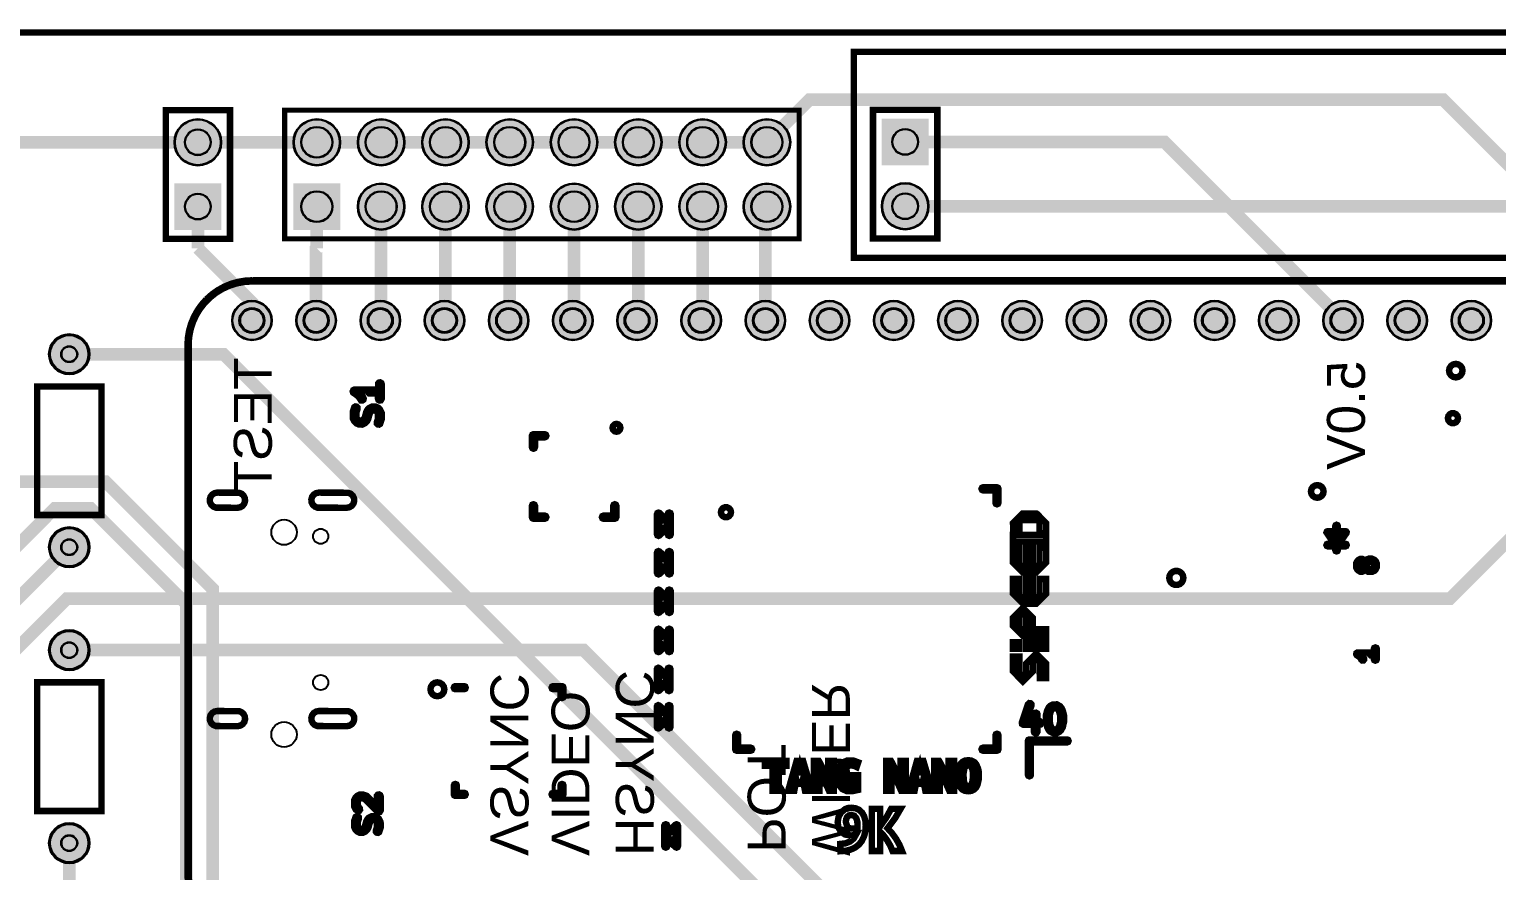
# Model space of a CAD drawing. Header units: millimetres. Extents: x -33 to 140, y -75 to 15.
# Drawn here: x 19.6 to 77.6, y -33.1 to 0.1 of the extents above; entities that cross this region are included whole.
import ezdxf

# ---------------------------------------------------------------- set-up
doc = ezdxf.new("R2010")
doc.units = ezdxf.units.MM
for name, color, linetype, true_color in [('BoardOutLine', 7, 'Continuous', 0xff00ff), ('BottomLayer', 7, 'Continuous', 0x0000ff), ('BottomSolderMaskLayer', 7, 'Continuous', 0xaa00ff), ('Multi-Layer', 7, 'Continuous', 0xc0c0c0), ('TopLayer', 7, 'Continuous', 0xff0000), ('TopSilkLayer', 7, 'Continuous', 0xffcc00), ('TopSolderMaskLayer', 7, 'Continuous', 0x800080)]:
    doc.layers.add(name, color=color, linetype=linetype, true_color=true_color)
doc.styles.get("Standard").update_dxf_attribs({"font": 'arial.ttf'})

msp = doc.modelspace()

# ---------------------------------------------------------------- hatches: boundary and pattern name
at = {"layer": 'BottomSolderMaskLayer'}
for points in [[(25.364, -4.333, 1), (27.214, -4.333, 1)], [(30.063, -4.333, 1), (31.913, -4.333, 1)], [(32.603, -4.333, 1), (34.453, -4.333, 1)], [(35.143, -4.333, 1), (36.993, -4.333, 1)], [(37.683, -4.333, 1), (39.533, -4.333, 1)], [(40.223, -4.333, 1), (42.073, -4.333, 1)], [(42.763, -4.333, 1), (44.613, -4.333, 1)], [(45.303, -4.333, 1), (47.153, -4.333, 1)], [(47.843, -4.333, 1), (49.693, -4.333, 1)], [(55.155, -3.393), (55.155, -5.243), (53.304, -5.243), (53.304, -3.393)], [(25.364, -7.799), (25.364, -5.948), (27.214, -5.948), (27.214, -7.799)], [(30.063, -5.948), (31.913, -5.948), (31.913, -7.799), (30.063, -7.799)], [(32.603, -6.873, 1), (34.453, -6.873, 1)], [(35.143, -6.873, 1), (36.993, -6.873, 1)], [(37.683, -6.873, 1), (39.533, -6.873, 1)], [(40.223, -6.873, 1), (42.073, -6.873, 1)], [(42.763, -6.873, 1), (44.613, -6.873, 1)], [(45.303, -6.873, 1), (47.153, -6.873, 1)], [(47.843, -6.873, 1), (49.693, -6.873, 1)], [(53.304, -6.858, 1), (55.155, -6.858, 1)], [(27.638, -11.367, 1), (29.212, -11.367, 1)], [(30.173, -11.367, 1), (31.748, -11.367, 1)], [(32.708, -11.367, 1), (34.283, -11.367, 1)], [(35.243, -11.367, 1), (36.818, -11.367, 1)], [(37.779, -11.367, 1), (39.353, -11.367, 1)], [(40.314, -11.367, 1), (41.888, -11.367, 1)], [(42.849, -11.367, 1), (44.424, -11.367, 1)], [(45.384, -11.367, 1), (46.959, -11.367, 1)], [(47.919, -11.367, 1), (49.494, -11.367, 1)], [(50.455, -11.367, 1), (52.029, -11.367, 1)], [(52.99, -11.367, 1), (54.565, -11.367, 1)], [(55.525, -11.367, 1), (57.1, -11.367, 1)], [(58.06, -11.367, 1), (59.635, -11.367, 1)], [(60.595, -11.367, 1), (62.17, -11.367, 1)], [(63.131, -11.367, 1), (64.705, -11.367, 1)], [(65.666, -11.367, 1), (67.241, -11.367, 1)], [(68.201, -11.367, 1), (69.776, -11.367, 1)], [(70.736, -11.367, 1), (72.311, -11.367, 1)], [(73.272, -11.367, 1), (74.846, -11.367, 1)], [(75.807, -11.367, 1), (77.382, -11.367, 1)], [(20.408, -12.7, 1), (22.01, -12.7, 1)], [(20.408, -20.32, 1), (22.01, -20.32, 1)], [(20.408, -24.384, 1), (22.01, -24.384, 1)], [(20.408, -32.004, 1), (22.01, -32.004, 1)]]:
    msp.add_hatch(color=256, dxfattribs=at).paths.add_polyline_path(points)
at = {"layer": 'Multi-Layer'}
for points in [[(25.389, -4.333, 1), (27.189, -4.333, 1)], [(30.088, -4.333, 1), (31.888, -4.333, 1)], [(32.628, -4.333, 1), (34.428, -4.333, 1)], [(35.168, -4.333, 1), (36.968, -4.333, 1)], [(37.708, -4.333, 1), (39.508, -4.333, 1)], [(40.248, -4.333, 1), (42.048, -4.333, 1)], [(42.788, -4.333, 1), (44.588, -4.333, 1)], [(45.328, -4.333, 1), (47.128, -4.333, 1)], [(47.868, -4.333, 1), (49.668, -4.333, 1)], [(55.129, -3.418), (55.129, -5.218), (53.329, -5.218), (53.329, -3.418)], [(25.389, -7.773), (25.389, -5.973), (27.189, -5.973), (27.189, -7.773)], [(30.088, -5.973), (31.888, -5.973), (31.888, -7.773), (30.088, -7.773)], [(32.628, -6.873, 1), (34.428, -6.873, 1)], [(35.168, -6.873, 1), (36.968, -6.873, 1)], [(37.708, -6.873, 1), (39.508, -6.873, 1)], [(40.248, -6.873, 1), (42.048, -6.873, 1)], [(42.788, -6.873, 1), (44.588, -6.873, 1)], [(45.328, -6.873, 1), (47.128, -6.873, 1)], [(47.868, -6.873, 1), (49.668, -6.873, 1)], [(53.329, -6.858, 1), (55.129, -6.858, 1)], [(27.663, -11.367, 1), (29.187, -11.367, 1)], [(30.198, -11.367, 1), (31.722, -11.367, 1)], [(32.734, -11.367, 1), (34.258, -11.367, 1)], [(35.269, -11.367, 1), (36.793, -11.367, 1)], [(37.804, -11.367, 1), (39.328, -11.367, 1)], [(40.339, -11.367, 1), (41.863, -11.367, 1)], [(42.874, -11.367, 1), (44.398, -11.367, 1)], [(45.409, -11.367, 1), (46.933, -11.367, 1)], [(47.945, -11.367, 1), (49.469, -11.367, 1)], [(50.48, -11.367, 1), (52.004, -11.367, 1)], [(53.015, -11.367, 1), (54.539, -11.367, 1)], [(55.55, -11.367, 1), (57.074, -11.367, 1)], [(58.086, -11.367, 1), (59.61, -11.367, 1)], [(60.621, -11.367, 1), (62.145, -11.367, 1)], [(63.156, -11.367, 1), (64.68, -11.367, 1)], [(65.691, -11.367, 1), (67.215, -11.367, 1)], [(68.227, -11.367, 1), (69.751, -11.367, 1)], [(70.762, -11.367, 1), (72.286, -11.367, 1)], [(73.297, -11.367, 1), (74.821, -11.367, 1)], [(75.832, -11.367, 1), (77.356, -11.367, 1)], [(20.459, -12.7, 1), (21.959, -12.7, 1)], [(20.459, -20.32, 1), (21.959, -20.32, 1)], [(20.459, -24.384, 1), (21.959, -24.384, 1)], [(20.459, -32.004, 1), (21.959, -32.004, 1)]]:
    msp.add_hatch(color=256, dxfattribs=at).paths.add_polyline_path(points)
at = {"layer": 'TopSolderMaskLayer'}
for points in [[(25.364, -4.333, 1), (27.214, -4.333, 1)], [(30.063, -4.333, 1), (31.913, -4.333, 1)], [(32.603, -4.333, 1), (34.453, -4.333, 1)], [(35.143, -4.333, 1), (36.993, -4.333, 1)], [(37.683, -4.333, 1), (39.533, -4.333, 1)], [(40.223, -4.333, 1), (42.073, -4.333, 1)], [(42.763, -4.333, 1), (44.613, -4.333, 1)], [(45.303, -4.333, 1), (47.153, -4.333, 1)], [(47.843, -4.333, 1), (49.693, -4.333, 1)], [(55.155, -3.393), (55.155, -5.243), (53.304, -5.243), (53.304, -3.393)], [(25.364, -7.799), (25.364, -5.948), (27.214, -5.948), (27.214, -7.799)], [(30.063, -5.948), (31.913, -5.948), (31.913, -7.799), (30.063, -7.799)], [(32.603, -6.873, 1), (34.453, -6.873, 1)], [(35.143, -6.873, 1), (36.993, -6.873, 1)], [(37.683, -6.873, 1), (39.533, -6.873, 1)], [(40.223, -6.873, 1), (42.073, -6.873, 1)], [(42.763, -6.873, 1), (44.613, -6.873, 1)], [(45.303, -6.873, 1), (47.153, -6.873, 1)], [(47.843, -6.873, 1), (49.693, -6.873, 1)], [(53.304, -6.858, 1), (55.155, -6.858, 1)], [(27.638, -11.367, 1), (29.212, -11.367, 1)], [(30.173, -11.367, 1), (31.748, -11.367, 1)], [(32.708, -11.367, 1), (34.283, -11.367, 1)], [(35.243, -11.367, 1), (36.818, -11.367, 1)], [(37.779, -11.367, 1), (39.353, -11.367, 1)], [(40.314, -11.367, 1), (41.888, -11.367, 1)], [(42.849, -11.367, 1), (44.424, -11.367, 1)], [(45.384, -11.367, 1), (46.959, -11.367, 1)], [(47.919, -11.367, 1), (49.494, -11.367, 1)], [(50.455, -11.367, 1), (52.029, -11.367, 1)], [(52.99, -11.367, 1), (54.565, -11.367, 1)], [(55.525, -11.367, 1), (57.1, -11.367, 1)], [(58.06, -11.367, 1), (59.635, -11.367, 1)], [(60.595, -11.367, 1), (62.17, -11.367, 1)], [(63.131, -11.367, 1), (64.705, -11.367, 1)], [(65.666, -11.367, 1), (67.241, -11.367, 1)], [(68.201, -11.367, 1), (69.776, -11.367, 1)], [(70.736, -11.367, 1), (72.311, -11.367, 1)], [(73.272, -11.367, 1), (74.846, -11.367, 1)], [(75.807, -11.367, 1), (77.382, -11.367, 1)], [(20.408, -12.7, 1), (22.01, -12.7, 1)], [(20.408, -20.32, 1), (22.01, -20.32, 1)], [(20.408, -24.384, 1), (22.01, -24.384, 1)], [(20.408, -32.004, 1), (22.01, -32.004, 1)]]:
    msp.add_hatch(color=256, dxfattribs=at).paths.add_polyline_path(points)

# ---------------------------------------------------------------- linework, layer by layer
at = {"layer": 'BoardOutLine', "const_width": 0.254}
msp.add_lwpolyline([(10.033, 0), (100, 0), (100, -75)], dxfattribs=at)
at = {"layer": 'BottomLayer', "const_width": 0.5}
for points in [[(26.289, -6.873), (26.289, -8.514)], [(30.988, -6.873), (30.988, -8.514)], [(33.496, -11.367), (33.528, -11.334), (33.528, -6.873)], [(36.031, -11.367), (36.068, -11.329), (36.068, -6.873)], [(38.566, -11.367), (38.608, -11.325), (38.608, -6.873)], [(41.101, -11.367), (41.148, -11.32), (41.148, -6.873)], [(43.636, -11.367), (43.688, -11.315), (43.688, -6.873)], [(46.171, -11.367), (46.228, -11.31), (46.228, -6.873)], [(48.707, -11.367), (48.707, -6.934), (48.768, -6.873)], [(54.229, -6.858), (88.9, -6.858), (94.234, -12.192), (94.234, -42.672), (93.218, -43.688), (91.821, -43.688)], [(28.425, -11.367), (28.425, -10.649), (26.289, -8.514)], [(30.96, -11.367), (30.96, -8.541), (30.988, -8.514)], [(48.768, -34.163), (27.305, -12.7), (21.209, -12.7)], [(5.461, -22.61), (13.349, -22.61), (18.23, -17.729), (22.639, -17.729), (26.874, -21.964), (26.874, -34.819), (31.561, -39.507), (37.094, -39.507), (39.116, -41.529)], [(5.461, -26.61), (12.809, -26.61), (20.633, -18.786), (22.057, -18.786), (25.835, -22.563), (25.835, -35.687), (29.105, -38.957), (29.105, -59.795), (24.257, -64.643)], [(11.201, -42.61), (18.637, -35.175), (18.637, -22.892), (21.209, -20.32)], [(21.209, -32.004), (21.209, -45.974)]]:
    msp.add_lwpolyline(points, dxfattribs=at)
at = {"layer": 'BottomSolderMaskLayer'}
for centre, radius in [((26.289, -4.333), 0.925), ((30.988, -4.333), 0.925), ((33.528, -4.333), 0.925), ((36.068, -4.333), 0.925), ((38.608, -4.333), 0.925), ((41.148, -4.333), 0.925), ((43.688, -4.333), 0.925), ((46.228, -4.333), 0.925), ((48.768, -4.333), 0.925), ((26.289, -4.333), 0.514), ((30.988, -4.333), 0.617), ((33.528, -4.333), 0.617), ((36.068, -4.333), 0.617), ((38.608, -4.333), 0.617), ((41.148, -4.333), 0.617), ((43.688, -4.333), 0.617), ((46.228, -4.333), 0.617), ((48.768, -4.333), 0.617), ((54.229, -4.318), 0.514), ((26.289, -6.873), 0.514), ((30.988, -6.873), 0.617), ((33.528, -6.873), 0.925), ((33.528, -6.873), 0.617), ((36.068, -6.873), 0.925), ((36.068, -6.873), 0.617), ((38.608, -6.873), 0.925), ((38.608, -6.873), 0.617), ((41.148, -6.873), 0.925), ((41.148, -6.873), 0.617), ((43.688, -6.873), 0.925), ((43.688, -6.873), 0.617), ((46.228, -6.873), 0.925), ((46.228, -6.873), 0.617), ((48.768, -6.873), 0.925), ((48.768, -6.873), 0.617), ((54.229, -6.858), 0.925), ((54.229, -6.858), 0.514), ((28.425, -11.367), 0.787), ((28.425, -11.367), 0.472), ((30.96, -11.367), 0.787), ((30.96, -11.367), 0.472), ((33.496, -11.367), 0.787), ((33.495, -11.367), 0.472), ((36.031, -11.367), 0.787), ((36.031, -11.367), 0.472), ((38.566, -11.367), 0.787), ((38.566, -11.367), 0.472), ((41.101, -11.367), 0.787), ((41.101, -11.367), 0.472), ((43.636, -11.367), 0.787), ((43.636, -11.367), 0.472), ((46.171, -11.367), 0.787), ((46.172, -11.367), 0.472), ((48.707, -11.367), 0.787), ((48.707, -11.367), 0.472), ((51.242, -11.367), 0.787), ((51.242, -11.367), 0.472), ((53.777, -11.367), 0.787), ((53.777, -11.367), 0.472), ((56.312, -11.367), 0.787), ((56.312, -11.367), 0.472), ((58.848, -11.367), 0.787), ((58.848, -11.367), 0.472), ((61.383, -11.367), 0.787), ((61.383, -11.367), 0.472), ((63.918, -11.367), 0.787), ((63.918, -11.367), 0.472), ((66.453, -11.367), 0.787), ((66.453, -11.367), 0.472), ((68.989, -11.367), 0.787), ((68.988, -11.367), 0.472), ((71.524, -11.367), 0.787), ((71.524, -11.367), 0.472), ((74.059, -11.367), 0.787), ((74.059, -11.367), 0.472), ((76.594, -11.367), 0.787), ((76.594, -11.367), 0.472), ((21.209, -12.7), 0.801), ((21.209, -12.7), 0.32), ((21.209, -20.32), 0.801), ((21.209, -20.32), 0.32), ((21.209, -24.384), 0.801), ((21.209, -24.384), 0.32), ((21.209, -32.004), 0.801), ((21.209, -32.004), 0.32)]:
    msp.add_circle(centre, radius, dxfattribs=at)
at = {"layer": 'Multi-Layer'}
for centre, radius in [((26.289, -4.333), 0.9), ((30.988, -4.333), 0.9), ((33.528, -4.333), 0.9), ((36.068, -4.333), 0.9), ((38.608, -4.333), 0.9), ((41.148, -4.333), 0.9), ((43.688, -4.333), 0.9), ((46.228, -4.333), 0.9), ((48.768, -4.333), 0.9), ((26.289, -4.333), 0.5), ((30.988, -4.333), 0.6), ((33.528, -4.333), 0.6), ((36.068, -4.333), 0.6), ((38.608, -4.333), 0.6), ((41.148, -4.333), 0.6), ((43.688, -4.333), 0.6), ((46.228, -4.333), 0.6), ((48.768, -4.333), 0.6), ((54.229, -4.318), 0.5), ((26.289, -6.873), 0.5), ((30.988, -6.873), 0.6), ((33.528, -6.873), 0.9), ((33.528, -6.873), 0.6), ((36.068, -6.873), 0.9), ((36.068, -6.873), 0.6), ((38.608, -6.873), 0.9), ((38.608, -6.873), 0.6), ((41.148, -6.873), 0.9), ((41.148, -6.873), 0.6), ((43.688, -6.873), 0.9), ((43.688, -6.873), 0.6), ((46.228, -6.873), 0.9), ((46.228, -6.873), 0.6), ((48.768, -6.873), 0.9), ((48.768, -6.873), 0.6), ((54.229, -6.858), 0.9), ((54.229, -6.858), 0.5), ((28.425, -11.367), 0.762), ((28.425, -11.367), 0.457), ((30.96, -11.367), 0.762), ((30.96, -11.367), 0.457), ((33.496, -11.367), 0.762), ((33.495, -11.367), 0.457), ((36.031, -11.367), 0.762), ((36.031, -11.367), 0.457), ((38.566, -11.367), 0.762), ((38.566, -11.367), 0.457), ((41.101, -11.367), 0.762), ((41.101, -11.367), 0.457), ((43.636, -11.367), 0.762), ((43.636, -11.367), 0.457), ((46.171, -11.367), 0.762), ((46.172, -11.367), 0.457), ((48.707, -11.367), 0.762), ((48.707, -11.367), 0.457), ((51.242, -11.367), 0.762), ((51.242, -11.367), 0.457), ((53.777, -11.367), 0.762), ((53.777, -11.367), 0.457), ((56.312, -11.367), 0.762), ((56.312, -11.367), 0.457), ((58.848, -11.367), 0.762), ((58.848, -11.367), 0.457), ((61.383, -11.367), 0.762), ((61.383, -11.367), 0.457), ((63.918, -11.367), 0.762), ((63.918, -11.367), 0.457), ((66.453, -11.367), 0.762), ((66.453, -11.367), 0.457), ((68.989, -11.367), 0.762), ((68.988, -11.367), 0.457), ((71.524, -11.367), 0.762), ((71.524, -11.367), 0.457), ((74.059, -11.367), 0.762), ((74.059, -11.367), 0.457), ((76.594, -11.367), 0.762), ((76.594, -11.367), 0.457), ((21.209, -12.7), 0.75), ((21.209, -12.7), 0.3), ((21.209, -20.32), 0.75), ((21.209, -20.32), 0.3), ((21.209, -24.384), 0.75), ((21.209, -24.384), 0.3), ((21.209, -32.004), 0.75), ((21.209, -32.004), 0.3)]:
    msp.add_circle(centre, radius, dxfattribs=at)
at = {"layer": 'TopLayer', "const_width": 0.5}
for points in [[(48.768, -4.333), (50.454, -2.647), (75.481, -2.647), (84.2, -11.367)], [(26.289, -4.333), (15.333, -4.333), (15, -4)], [(30.988, -4.333), (26.289, -4.333)], [(33.528, -4.333), (30.988, -4.333)], [(33.528, -4.333), (36.068, -4.333)], [(36.068, -4.333), (38.608, -4.333)], [(38.608, -4.333), (41.148, -4.333)], [(41.148, -4.333), (43.688, -4.333)], [(43.688, -4.333), (46.228, -4.333)], [(46.228, -4.333), (48.768, -4.333)], [(71.524, -11.367), (64.475, -4.318), (54.229, -4.318)], [(27.559, -42.656), (21.819, -42.656), (15.225, -36.062), (15.225, -28.235), (21.108, -22.352), (75.75, -22.352), (86.735, -11.367)], [(51.308, -34.163), (41.529, -24.384), (21.209, -24.384)]]:
    msp.add_lwpolyline(points, dxfattribs=at)
at = {"layer": 'TopSilkLayer'}
for points, const_width in [([(52.197, -0.762), (91.44, -0.762), (91.44, -8.89), (52.197, -8.89), (52.197, -0.762)], 0.254), ([(25.019, -8.143), (25.019, -3.063), (27.559, -3.063), (27.559, -8.143), (25.019, -8.143)], 0.254), ([(29.718, -8.143), (50.038, -8.143), (50.038, -3.063), (29.718, -3.063), (29.718, -8.143)], 0.203), ([(55.499, -3.048), (55.499, -8.128), (52.959, -8.128), (52.959, -3.048), (55.499, -3.048)], 0.254), ([(76.081, -13.102), (76.168, -13.16), (76.225, -13.246), (76.245, -13.348), (76.225, -13.45), (76.168, -13.537), (76.081, -13.594), (75.979, -13.614), (75.877, -13.594), (75.791, -13.537), (75.733, -13.45), (75.713, -13.348), (75.733, -13.246), (75.791, -13.16), (75.877, -13.102), (75.979, -13.082), (76.081, -13.102)], 0.254), ([(19.939, -19.05), (19.939, -13.97), (22.479, -13.97), (22.479, -19.05), (19.939, -19.05)], 0.254), ([(33.536, -13.837), (33.554, -13.885), (33.554, -14.455), (33.516, -14.52), (33.466, -14.529), (33.422, -14.504), (33.404, -14.455), (33.404, -14.245), (32.709, -14.245), (32.784, -14.326), (32.84, -14.447), (32.828, -14.497), (32.787, -14.527), (32.736, -14.524), (32.657, -14.405), (32.576, -14.324), (32.42, -14.215), (32.406, -14.165), (32.427, -14.119), (32.473, -14.096), (33.404, -14.095), (33.409, -13.86), (33.441, -13.82), (33.492, -13.811), (33.536, -13.837)], 0.254), ([(33.314, -14.766), (33.417, -14.816), (33.484, -14.878), (33.553, -15.017), (33.554, -15.263), (33.49, -15.452), (33.446, -15.479), (33.396, -15.472), (33.362, -15.434), (33.36, -15.382), (33.404, -15.251), (33.404, -15.044), (33.37, -14.975), (33.271, -14.91), (33.211, -14.91), (33.113, -14.975), (33.074, -15.052), (33.024, -15.246), (32.975, -15.344), (32.895, -15.424), (32.775, -15.48), (32.645, -15.476), (32.542, -15.425), (32.462, -15.346), (32.406, -15.225), (32.406, -14.978), (32.47, -14.789), (32.513, -14.762), (32.564, -14.77), (32.598, -14.808), (32.599, -14.86), (32.556, -14.99), (32.556, -15.198), (32.59, -15.267), (32.689, -15.331), (32.748, -15.331), (32.847, -15.267), (32.885, -15.19), (32.936, -14.996), (32.984, -14.897), (33.046, -14.83), (33.185, -14.761), (33.314, -14.766)], 0.254), ([(75.911, -15.03), (75.991, -15.069), (76.047, -15.138), (76.066, -15.225), (76.046, -15.312), (75.991, -15.381), (75.911, -15.42), (75.822, -15.419), (75.742, -15.381), (75.687, -15.311), (75.667, -15.224), (75.687, -15.138), (75.743, -15.068), (75.823, -15.03), (75.911, -15.03)], 0.254), ([(42.902, -15.471), (42.959, -15.528), (42.98, -15.606), (42.959, -15.683), (42.902, -15.74), (42.824, -15.761), (42.746, -15.74), (42.689, -15.683), (42.668, -15.606), (42.689, -15.528), (42.746, -15.471), (42.824, -15.45), (42.902, -15.471)], 0.254), ([(40.036, -15.878), (40.054, -15.92), (40.036, -15.962), (39.994, -15.98), (39.605, -15.98), (39.605, -16.369), (39.587, -16.412), (39.545, -16.429), (39.503, -16.412), (39.485, -16.369), (39.485, -15.92), (39.503, -15.878), (39.545, -15.86), (39.994, -15.86), (40.036, -15.878)], 0.254), ([(57.897, -17.973), (57.914, -18.015), (57.914, -18.564), (57.897, -18.606), (57.854, -18.624), (57.812, -18.606), (57.795, -18.564), (57.795, -18.075), (57.305, -18.075), (57.263, -18.057), (57.245, -18.015), (57.263, -17.973), (57.305, -17.955), (57.854, -17.955), (57.897, -17.973)], 0.254), ([(70.603, -17.887), (70.684, -17.941), (70.738, -18.022), (70.757, -18.117), (70.738, -18.213), (70.684, -18.294), (70.603, -18.348), (70.507, -18.367), (70.412, -18.348), (70.331, -18.294), (70.277, -18.213), (70.258, -18.117), (70.277, -18.022), (70.331, -17.941), (70.412, -17.887), (70.507, -17.868), (70.603, -17.887)], 0.254), ([(27.915, -18.169), (28.016, -18.21), (28.097, -18.285), (28.145, -18.383), (28.154, -18.492), (28.124, -18.597), (28.058, -18.685), (27.964, -18.742), (27.856, -18.762), (27, -18.757), (26.898, -18.716), (26.817, -18.642), (26.769, -18.543), (26.76, -18.434), (26.79, -18.328), (26.857, -18.241), (26.95, -18.184), (27.058, -18.164), (27.915, -18.169)], 0.254), ([(32.226, -18.169), (32.328, -18.21), (32.409, -18.285), (32.457, -18.383), (32.466, -18.492), (32.436, -18.597), (32.369, -18.685), (32.276, -18.742), (32.168, -18.762), (31.012, -18.757), (30.91, -18.716), (30.83, -18.642), (30.782, -18.543), (30.772, -18.434), (30.803, -18.328), (30.869, -18.241), (30.962, -18.184), (31.07, -18.164), (32.226, -18.169)], 0.254), ([(39.587, -18.642), (39.605, -18.685), (39.605, -19.074), (39.994, -19.074), (40.036, -19.092), (40.054, -19.134), (40.036, -19.176), (39.994, -19.194), (39.545, -19.194), (39.503, -19.176), (39.485, -19.134), (39.485, -18.685), (39.503, -18.642), (39.545, -18.625), (39.587, -18.642)], 0.254), ([(42.267, -19.176), (42.25, -19.134), (42.267, -19.092), (42.31, -19.074), (42.699, -19.074), (42.699, -18.685), (42.717, -18.642), (42.759, -18.625), (42.801, -18.642), (42.819, -18.685), (42.819, -19.134), (42.801, -19.176), (42.759, -19.194), (42.31, -19.194), (42.267, -19.176)], 0.254), ([(44.952, -18.97), (44.97, -19.012), (44.97, -19.811), (44.952, -19.853), (44.91, -19.871), (44.868, -19.853), (44.85, -19.811), (44.85, -19.55), (44.527, -19.854), (44.486, -19.871), (44.443, -19.853), (44.426, -19.811), (44.426, -19.012), (44.442, -18.971), (44.484, -18.953), (44.527, -18.969), (44.85, -19.273), (44.85, -19.012), (44.868, -18.97), (44.91, -18.952), (44.952, -18.97)], 0.254), ([(44.546, -19.672), (44.822, -19.412), (44.546, -19.151), (44.546, -19.672)], 0.254), ([(47.194, -18.743), (47.274, -18.782), (47.329, -18.851), (47.349, -18.938), (47.329, -19.025), (47.273, -19.095), (47.193, -19.133), (47.105, -19.133), (47.025, -19.094), (46.969, -19.024), (46.95, -18.938), (46.97, -18.851), (47.025, -18.782), (47.105, -18.743), (47.194, -18.743)], 0.254), ([(59.442, -19.009), (59.798, -19.367), (59.798, -19.763), (59.538, -19.769), (59.538, -19.246), (58.749, -19.246), (58.749, -19.763), (58.496, -19.769), (58.489, -19.367), (58.87, -18.986), (59.409, -18.986), (59.442, -19.009)], 0.254), ([(59.798, -20.091), (58.489, -20.091), (58.489, -19.831), (59.798, -19.831), (59.798, -20.091)], 0.254), ([(71.306, -19.451), (71.32, -19.486), (71.32, -19.686), (71.62, -19.686), (71.648, -19.695), (71.669, -19.727), (71.661, -19.764), (71.366, -20.185), (71.62, -20.185), (71.655, -20.199), (71.67, -20.235), (71.655, -20.27), (71.62, -20.285), (71.32, -20.285), (71.32, -20.435), (71.306, -20.47), (71.27, -20.484), (71.235, -20.47), (71.22, -20.435), (71.22, -20.285), (70.921, -20.285), (70.886, -20.27), (70.871, -20.235), (70.886, -20.199), (70.921, -20.185), (71.174, -20.185), (70.871, -19.736), (70.886, -19.701), (70.921, -19.686), (71.22, -19.686), (71.22, -19.486), (71.235, -19.451), (71.27, -19.436), (71.306, -19.451)], 0.254), ([(71.27, -20.148), (71.524, -19.786), (71.017, -19.786), (71.27, -20.148)], 0.254), ([(58.749, -21.06), (59.538, -21.06), (59.538, -20.345), (59.798, -20.345), (59.798, -20.927), (59.405, -21.32), (58.879, -21.32), (58.489, -20.93), (58.489, -20.345), (58.749, -20.345), (58.749, -21.06)], 0.254), ([(59.272, -20.998), (59.015, -20.998), (59.015, -20.345), (59.272, -20.345), (59.272, -20.998)], 0.254), ([(44.952, -20.491), (44.97, -20.534), (44.97, -21.332), (44.952, -21.374), (44.91, -21.392), (44.868, -21.374), (44.85, -21.332), (44.85, -21.071), (44.527, -21.375), (44.486, -21.392), (44.443, -21.374), (44.426, -21.332), (44.426, -20.534), (44.442, -20.493), (44.484, -20.474), (44.527, -20.49), (44.85, -20.794), (44.85, -20.534), (44.868, -20.491), (44.91, -20.473), (44.952, -20.491)], 0.254), ([(44.546, -21.193), (44.822, -20.933), (44.546, -20.672), (44.546, -21.193)], 0.254), ([(72.283, -20.78), (72.363, -20.814), (72.403, -20.849), (72.443, -20.814), (72.536, -20.774), (72.669, -20.774), (72.778, -20.825), (72.822, -20.874), (72.862, -20.967), (72.862, -21.1), (72.811, -21.209), (72.762, -21.254), (72.669, -21.293), (72.509, -21.287), (72.403, -21.218), (72.363, -21.254), (72.27, -21.293), (72.21, -21.287), (72.127, -21.242), (72.083, -21.194), (72.05, -21.127), (72.05, -20.941), (72.094, -20.858), (72.143, -20.814), (72.21, -20.781), (72.283, -20.78)], 0.254), ([(72.25, -20.894), (72.205, -20.917), (72.186, -20.936), (72.163, -20.981), (72.163, -21.086), (72.186, -21.131), (72.205, -21.151), (72.255, -21.173), (72.301, -21.151), (72.32, -21.131), (72.343, -21.086), (72.343, -20.981), (72.32, -20.936), (72.301, -20.917), (72.25, -20.894)], 0.254), ([(72.55, -20.894), (72.505, -20.917), (72.485, -20.936), (72.463, -20.981), (72.463, -21.086), (72.485, -21.131), (72.505, -21.151), (72.55, -21.173), (72.655, -21.173), (72.7, -21.151), (72.719, -21.131), (72.742, -21.086), (72.742, -20.981), (72.719, -20.936), (72.7, -20.917), (72.655, -20.894), (72.55, -20.894)], 0.254), ([(65.08, -21.291), (65.154, -21.353), (65.202, -21.437), (65.219, -21.533), (65.202, -21.628), (65.154, -21.712), (65.08, -21.774), (64.989, -21.808), (64.892, -21.808), (64.801, -21.774), (64.726, -21.712), (64.678, -21.628), (64.661, -21.533), (64.678, -21.437), (64.726, -21.353), (64.801, -21.291), (64.892, -21.258), (64.989, -21.258), (65.08, -21.291)], 0.254), ([(44.952, -22.012), (44.97, -22.055), (44.97, -22.853), (44.952, -22.895), (44.91, -22.913), (44.868, -22.895), (44.85, -22.853), (44.85, -22.592), (44.527, -22.897), (44.486, -22.913), (44.443, -22.895), (44.426, -22.853), (44.426, -22.055), (44.442, -22.014), (44.484, -21.995), (44.527, -22.011), (44.85, -22.315), (44.85, -22.055), (44.868, -22.012), (44.91, -21.995), (44.952, -22.012)], 0.254), ([(44.546, -22.714), (44.822, -22.454), (44.546, -22.193), (44.546, -22.714)], 0.254), ([(58.749, -22.288), (59.538, -22.288), (59.538, -21.576), (59.798, -21.576), (59.798, -22.158), (59.409, -22.548), (58.879, -22.548), (58.489, -22.158), (58.489, -21.576), (58.749, -21.576), (58.749, -22.288)], 0.254), ([(59.272, -22.226), (59.015, -22.226), (59.015, -21.576), (59.272, -21.576), (59.272, -22.226)], 0.254), ([(58.899, -22.734), (59.272, -23.108), (59.272, -23.501), (59.015, -23.501), (59.015, -22.978), (58.749, -22.978), (58.749, -23.563), (59.798, -23.563), (59.798, -23.823), (58.879, -23.823), (58.489, -23.433), (58.489, -23.108), (58.879, -22.718), (58.899, -22.734)], 0.254), ([(44.952, -23.559), (44.97, -23.601), (44.97, -24.4), (44.952, -24.442), (44.91, -24.459), (44.868, -24.442), (44.85, -24.4), (44.85, -24.139), (44.527, -24.443), (44.486, -24.459), (44.443, -24.442), (44.426, -24.4), (44.426, -23.601), (44.442, -23.56), (44.484, -23.541), (44.527, -23.558), (44.85, -23.862), (44.85, -23.601), (44.868, -23.559), (44.91, -23.541), (44.952, -23.559)], 0.254), ([(44.546, -24.261), (44.822, -24), (44.546, -23.74), (44.546, -24.261)], 0.254), ([(58.749, -24.337), (58.489, -24.337), (58.489, -24.077), (58.749, -24.077), (58.749, -24.337)], 0.254), ([(59.798, -24.337), (59.015, -24.337), (59.015, -24.077), (59.798, -24.077), (59.798, -24.337)], 0.254), ([(72.844, -24.295), (72.862, -24.337), (72.862, -24.737), (72.844, -24.779), (72.802, -24.797), (72.759, -24.779), (72.742, -24.737), (72.742, -24.597), (72.281, -24.597), (72.323, -24.643), (72.356, -24.71), (72.36, -24.756), (72.33, -24.79), (72.284, -24.794), (72.249, -24.764), (72.22, -24.706), (72.165, -24.65), (72.061, -24.58), (72.045, -24.549), (72.053, -24.504), (72.091, -24.478), (72.742, -24.477), (72.742, -24.337), (72.759, -24.295), (72.802, -24.278), (72.844, -24.295)], 0.254), ([(59.484, -24.593), (59.798, -24.909), (59.798, -25.488), (59.545, -25.488), (59.538, -24.777), (59.272, -24.777), (59.272, -25.225), (58.879, -25.618), (58.489, -25.225), (58.489, -24.643), (58.749, -24.643), (58.749, -25.358), (59.012, -25.358), (59.012, -24.913), (59.402, -24.519), (59.484, -24.593)], 0.254), ([(44.943, -25.098), (44.961, -25.141), (44.961, -25.939), (44.943, -25.981), (44.901, -25.999), (44.859, -25.981), (44.841, -25.939), (44.841, -25.679), (44.518, -25.983), (44.477, -25.999), (44.434, -25.981), (44.417, -25.939), (44.417, -25.141), (44.433, -25.1), (44.475, -25.081), (44.518, -25.097), (44.841, -25.401), (44.841, -25.141), (44.859, -25.098), (44.901, -25.081), (44.943, -25.098)], 0.254), ([(44.537, -25.801), (44.814, -25.54), (44.537, -25.279), (44.537, -25.801)], 0.254), ([(19.939, -30.734), (19.939, -25.654), (22.479, -25.654), (22.479, -30.734), (19.939, -30.734)], 0.254), ([(35.855, -25.676), (35.944, -25.736), (36.004, -25.825), (36.025, -25.93), (36.004, -26.034), (35.944, -26.124), (35.855, -26.183), (35.75, -26.204), (35.645, -26.183), (35.556, -26.124), (35.497, -26.034), (35.476, -25.93), (35.497, -25.825), (35.556, -25.736), (35.645, -25.676), (35.75, -25.655), (35.855, -25.676)], 0.254), ([(36.852, -25.824), (36.869, -25.866), (36.852, -25.909), (36.809, -25.926), (36.46, -25.926), (36.418, -25.909), (36.4, -25.866), (36.418, -25.824), (36.46, -25.806), (36.809, -25.806), (36.852, -25.824)], 0.254), ([(40.714, -25.824), (40.732, -25.866), (40.732, -26.215), (40.714, -26.258), (40.672, -26.275), (40.63, -26.258), (40.612, -26.215), (40.612, -25.926), (40.323, -25.926), (40.28, -25.909), (40.263, -25.866), (40.28, -25.824), (40.323, -25.806), (40.672, -25.806), (40.714, -25.824)], 0.254), ([(27.915, -26.793), (28.016, -26.834), (28.097, -26.908), (28.145, -27.007), (28.154, -27.116), (28.124, -27.221), (28.058, -27.308), (27.964, -27.366), (27.856, -27.386), (27, -27.38), (26.898, -27.34), (26.817, -27.265), (26.769, -27.167), (26.76, -27.058), (26.79, -26.952), (26.857, -26.865), (26.95, -26.807), (27.058, -26.787), (27.915, -26.793)], 0.254), ([(32.226, -26.793), (32.328, -26.834), (32.409, -26.908), (32.457, -27.007), (32.466, -27.116), (32.436, -27.221), (32.369, -27.308), (32.276, -27.366), (32.168, -27.386), (31.012, -27.38), (30.91, -27.34), (30.83, -27.265), (30.782, -27.167), (30.772, -27.058), (30.803, -26.952), (30.869, -26.865), (30.962, -26.807), (31.07, -26.787), (32.226, -26.793)], 0.254), ([(44.943, -26.573), (44.961, -26.616), (44.961, -27.414), (44.943, -27.456), (44.901, -27.474), (44.859, -27.456), (44.841, -27.414), (44.841, -27.153), (44.518, -27.458), (44.477, -27.474), (44.434, -27.456), (44.417, -27.414), (44.417, -26.616), (44.433, -26.575), (44.475, -26.556), (44.518, -26.572), (44.841, -26.876), (44.841, -26.616), (44.859, -26.573), (44.901, -26.556), (44.943, -26.573)], 0.254), ([(44.537, -27.275), (44.814, -27.015), (44.537, -26.754), (44.537, -27.275)], 0.254), ([(59.183, -26.482), (59.217, -26.521), (59.218, -26.572), (59.014, -27.186), (59.31, -27.186), (59.314, -26.903), (59.347, -26.864), (59.398, -26.855), (59.442, -26.88), (59.46, -26.928), (59.46, -27.186), (59.553, -27.191), (59.592, -27.224), (59.601, -27.274), (59.576, -27.318), (59.46, -27.336), (59.46, -27.594), (59.422, -27.659), (59.372, -27.667), (59.328, -27.642), (59.31, -27.594), (59.31, -27.336), (58.91, -27.336), (58.845, -27.299), (58.836, -27.248), (59.076, -26.525), (59.132, -26.475), (59.183, -26.482)], 0.254), ([(60.219, -26.525), (60.339, -26.59), (60.401, -26.656), (60.45, -26.752), (60.503, -26.958), (60.505, -27.214), (60.456, -27.422), (60.389, -27.55), (60.322, -27.612), (60.226, -27.661), (60.098, -27.669), (59.951, -27.6), (59.889, -27.533), (59.841, -27.437), (59.788, -27.232), (59.785, -26.976), (59.835, -26.768), (59.902, -26.639), (59.968, -26.578), (60.064, -26.529), (60.219, -26.525)], 0.254), ([(60.116, -26.671), (60.047, -26.705), (60.017, -26.735), (59.978, -26.812), (59.935, -26.985), (59.935, -27.204), (59.978, -27.378), (60.017, -27.454), (60.047, -27.485), (60.116, -27.519), (60.175, -27.519), (60.244, -27.485), (60.274, -27.454), (60.312, -27.378), (60.356, -27.204), (60.356, -26.985), (60.312, -26.812), (60.274, -26.735), (60.244, -26.705), (60.175, -26.671), (60.116, -26.671)], 0.254), ([(47.616, -27.704), (47.634, -27.747), (47.634, -28.236), (48.123, -28.236), (48.165, -28.253), (48.183, -28.295), (48.165, -28.338), (48.123, -28.355), (47.574, -28.355), (47.532, -28.338), (47.514, -28.295), (47.514, -27.747), (47.532, -27.704), (47.574, -27.687), (47.616, -27.704)], 0.254), ([(57.263, -28.338), (57.245, -28.295), (57.263, -28.253), (57.305, -28.236), (57.795, -28.236), (57.795, -27.747), (57.812, -27.704), (57.854, -27.687), (57.897, -27.704), (57.914, -27.747), (57.914, -28.295), (57.897, -28.338), (57.854, -28.355), (57.305, -28.355), (57.263, -28.338)], 0.254), ([(60.666, -27.925), (60.684, -27.967), (60.666, -28.01), (60.624, -28.027), (59.197, -28.027), (59.197, -29.305), (59.179, -29.347), (59.137, -29.365), (59.095, -29.347), (59.077, -29.305), (59.077, -27.967), (59.095, -27.925), (59.137, -27.908), (60.624, -27.908), (60.666, -27.925)], 0.254), ([(49.542, -28.949), (49.232, -28.949), (49.232, -29.932), (48.996, -29.932), (48.996, -28.949), (48.686, -28.949), (48.686, -28.755), (49.542, -28.755), (49.542, -28.949)], 0.254), ([(49.903, -29.66), (49.85, -29.932), (49.606, -29.932), (49.941, -28.755), (50.196, -28.755), (50.395, -29.422), (50.523, -29.932), (50.272, -29.932), (50.217, -29.66), (49.903, -29.66)], 0.254), ([(50.154, -29.345), (50.063, -28.983), (49.997, -29.228), (49.947, -29.466), (50.177, -29.466), (50.154, -29.345)], 0.254), ([(50.869, -28.842), (51.192, -29.48), (51.192, -28.755), (51.403, -28.755), (51.403, -29.932), (51.215, -29.932), (51.041, -29.541), (50.838, -29.151), (50.838, -29.932), (50.627, -29.932), (50.627, -28.755), (50.816, -28.755), (50.869, -28.842)], 0.254), ([(52.174, -28.739), (52.373, -28.814), (52.312, -29.001), (52.209, -28.953), (52.084, -28.932), (51.943, -28.963), (51.849, -29.047), (51.796, -29.176), (51.787, -29.471), (51.846, -29.654), (51.928, -29.729), (52.042, -29.754), (52.133, -29.746), (52.133, -29.316), (52.367, -29.316), (52.367, -29.904), (52.139, -29.952), (51.918, -29.947), (51.742, -29.869), (51.618, -29.716), (51.551, -29.486), (51.552, -29.201), (51.629, -28.972), (51.765, -28.816), (51.948, -28.739), (52.174, -28.739)], 0.254), ([(53.721, -28.842), (54.044, -29.48), (54.044, -28.755), (54.255, -28.755), (54.255, -29.932), (54.067, -29.932), (53.893, -29.541), (53.691, -29.151), (53.691, -29.932), (53.479, -29.932), (53.479, -28.755), (53.668, -28.755), (53.721, -28.842)], 0.254), ([(54.656, -29.66), (54.603, -29.932), (54.36, -29.932), (54.695, -28.755), (54.949, -28.755), (55.149, -29.422), (55.276, -29.932), (55.025, -29.932), (54.97, -29.66), (54.656, -29.66)], 0.254), ([(54.908, -29.345), (54.816, -28.983), (54.751, -29.228), (54.7, -29.466), (54.93, -29.466), (54.908, -29.345)], 0.254), ([(55.622, -28.842), (55.946, -29.48), (55.946, -28.755), (56.157, -28.755), (56.157, -29.932), (55.968, -29.932), (55.795, -29.541), (55.592, -29.151), (55.592, -29.932), (55.381, -29.932), (55.381, -28.755), (55.569, -28.755), (55.622, -28.842)], 0.254), ([(56.324, -29.076), (56.408, -28.884), (56.492, -28.798), (56.596, -28.746), (56.719, -28.729), (56.847, -28.746), (56.952, -28.798), (57.035, -28.884), (57.116, -29.076), (57.137, -29.2), (57.137, -29.486), (57.081, -29.715), (57.033, -29.802), (56.95, -29.888), (56.846, -29.94), (56.721, -29.957), (56.594, -29.94), (56.489, -29.888), (56.405, -29.802), (56.357, -29.715), (56.302, -29.486), (56.303, -29.2), (56.324, -29.076)], 0.254), ([(56.54, -29.503), (56.567, -29.634), (56.623, -29.721), (56.719, -29.754), (56.815, -29.721), (56.873, -29.633), (56.904, -29.426), (56.899, -29.182), (56.873, -29.052), (56.816, -28.964), (56.719, -28.932), (56.623, -28.964), (56.567, -29.053), (56.535, -29.26), (56.54, -29.503)], 0.254), ([(36.502, -29.686), (36.52, -29.729), (36.52, -30.018), (36.809, -30.018), (36.852, -30.036), (36.869, -30.078), (36.852, -30.12), (36.809, -30.138), (36.46, -30.138), (36.418, -30.12), (36.4, -30.078), (36.4, -29.729), (36.418, -29.686), (36.46, -29.669), (36.502, -29.686)], 0.254), ([(40.28, -30.12), (40.263, -30.078), (40.28, -30.036), (40.323, -30.018), (40.612, -30.018), (40.612, -29.729), (40.63, -29.686), (40.672, -29.669), (40.714, -29.686), (40.732, -29.729), (40.732, -30.078), (40.714, -30.12), (40.672, -30.138), (40.323, -30.138), (40.28, -30.12)], 0.254), ([(32.814, -30.085), (32.967, -30.14), (33.359, -30.531), (33.363, -30.13), (33.396, -30.091), (33.447, -30.082), (33.491, -30.108), (33.509, -30.156), (33.509, -30.712), (33.477, -30.773), (33.427, -30.786), (33.381, -30.765), (32.88, -30.264), (32.78, -30.231), (32.724, -30.231), (32.665, -30.26), (32.61, -30.344), (32.61, -30.523), (32.689, -30.637), (32.693, -30.688), (32.664, -30.73), (32.614, -30.743), (32.525, -30.679), (32.461, -30.549), (32.465, -30.301), (32.511, -30.208), (32.586, -30.133), (32.698, -30.081), (32.814, -30.085)], 0.254), ([(51.853, -31.663), (51.685, -31.549), (51.591, -31.38), (51.562, -31.174), (51.595, -30.976), (51.695, -30.793), (51.86, -30.659), (51.969, -30.619), (52.095, -30.606), (52.267, -30.627), (52.41, -30.69), (52.523, -30.795), (52.606, -30.937), (52.655, -31.112), (52.671, -31.32), (52.654, -31.548), (52.601, -31.749), (52.516, -31.921), (52.401, -32.063), (52.256, -32.175), (52.086, -32.256), (51.891, -32.305), (51.675, -32.322), (51.664, -32.036), (51.868, -32.012), (52.049, -31.943), (52.194, -31.827), (52.289, -31.659), (52.1, -31.705), (51.853, -31.663)], 0.254), ([(53.24, -31.341), (53.486, -30.991), (53.673, -30.649), (54.048, -30.649), (53.838, -31.009), (53.533, -31.417), (53.703, -31.603), (53.866, -31.827), (54.005, -32.073), (54.104, -32.316), (53.73, -32.316), (53.645, -32.113), (53.522, -31.9), (53.381, -31.706), (53.24, -31.554), (53.24, -32.316), (52.909, -32.316), (52.909, -30.649), (53.24, -30.649), (53.24, -31.341)], 0.254), ([(33.288, -30.941), (33.382, -30.987), (33.444, -31.044), (33.508, -31.174), (33.509, -31.396), (33.45, -31.571), (33.406, -31.598), (33.355, -31.59), (33.321, -31.552), (33.32, -31.501), (33.359, -31.384), (33.359, -31.2), (33.33, -31.141), (33.245, -31.086), (33.195, -31.086), (33.11, -31.141), (33.077, -31.208), (33.031, -31.383), (32.987, -31.472), (32.912, -31.548), (32.801, -31.599), (32.681, -31.595), (32.587, -31.549), (32.512, -31.474), (32.461, -31.362), (32.46, -31.139), (32.52, -30.965), (32.563, -30.938), (32.614, -30.945), (32.648, -30.984), (32.649, -31.035), (32.61, -31.152), (32.61, -31.336), (32.665, -31.42), (32.724, -31.45), (32.774, -31.45), (32.859, -31.394), (32.892, -31.327), (32.933, -31.164), (32.982, -31.063), (33.038, -31.001), (33.169, -30.937), (33.288, -30.941)], 0.254), ([(45.196, -31.261), (45.238, -31.278), (45.255, -31.32), (45.255, -32.119), (45.239, -32.16), (45.197, -32.179), (45.154, -32.162), (44.831, -31.858), (44.831, -32.119), (44.814, -32.161), (44.771, -32.179), (44.729, -32.161), (44.711, -32.119), (44.711, -31.32), (44.729, -31.278), (44.771, -31.26), (44.814, -31.278), (44.831, -31.32), (44.831, -31.581), (45.154, -31.277), (45.196, -31.261)], 0.254), ([(44.859, -31.719), (45.136, -31.98), (45.136, -31.459), (44.859, -31.719)], 0.254), ([(52.002, -30.912), (51.935, -30.972), (51.897, -31.061), (51.885, -31.169), (51.944, -31.363), (52.023, -31.413), (52.143, -31.43), (52.251, -31.42), (52.343, -31.39), (52.348, -31.277), (52.336, -31.141), (52.295, -31.015), (52.22, -30.924), (52.103, -30.889), (52.002, -30.912)], 0.254)]:
    msp.add_lwpolyline(points, close=True, dxfattribs=dict(at, const_width=const_width))
at = {"layer": 'TopSilkLayer', "const_width": 0.254}
for points in [[(28.429, -9.826), (28.136, -9.844), (27.837, -9.899), (27.547, -9.989), (27.27, -10.114), (27.01, -10.271), (26.771, -10.458), (26.556, -10.673)], [(26.628, -10.53), (26.843, -10.339), (27.077, -10.173), (27.328, -10.034), (27.593, -9.924), (27.869, -9.845), (28.152, -9.797), (28.439, -9.78)], [(93.29, -9.826), (28.429, -9.826)], [(28.439, -9.78), (93.28, -9.78)], [(28.42, -35.804), (28.152, -35.789), (27.869, -35.741), (27.593, -35.662), (27.328, -35.552), (27.077, -35.413), (26.843, -35.247), (26.628, -35.056), (26.437, -34.841), (26.271, -34.607), (26.132, -34.356), (26.022, -34.091), (25.943, -33.815), (25.895, -33.532), (25.879, -33.245), (25.879, -12.341), (25.895, -12.054), (25.943, -11.771), (26.022, -11.495), (26.132, -11.23), (26.271, -10.979), (26.437, -10.744), (26.628, -10.53)], [(26.556, -10.673), (26.369, -10.912), (26.212, -11.172), (26.087, -11.449), (25.997, -11.739), (25.942, -12.037), (25.925, -12.331), (25.928, -33.245), (25.942, -33.548), (25.997, -33.847), (26.087, -34.137), (26.212, -34.414), (26.369, -34.674), (26.556, -34.913), (26.771, -35.127), (27.01, -35.315), (27.27, -35.472), (27.547, -35.597), (27.837, -35.687), (28.136, -35.742), (28.415, -35.758), (93.28, -35.756)]]:
    msp.add_lwpolyline(points, dxfattribs=at)
at = {"layer": 'TopSilkLayer'}
for centre, radius in [((28.425, -11.367), 0.499), ((30.96, -11.367), 0.499), ((33.496, -11.367), 0.499), ((36.031, -11.367), 0.499), ((38.566, -11.367), 0.499), ((41.101, -11.367), 0.499), ((43.636, -11.367), 0.499), ((46.171, -11.367), 0.499), ((48.707, -11.367), 0.499), ((51.242, -11.367), 0.499), ((53.777, -11.367), 0.499), ((56.312, -11.367), 0.499), ((58.848, -11.367), 0.499), ((61.383, -11.367), 0.499), ((63.918, -11.367), 0.499), ((66.453, -11.367), 0.499), ((68.989, -11.367), 0.499), ((71.524, -11.367), 0.499), ((74.059, -11.367), 0.499), ((76.594, -11.367), 0.499), ((29.693, -19.731), 0.499), ((31.14, -19.89), 0.299), ((31.14, -25.66), 0.299), ((29.693, -27.716), 0.499)]:
    msp.add_circle(centre, radius, dxfattribs=at)
at = {"layer": 'TopSolderMaskLayer'}
for centre, radius in [((26.289, -4.333), 0.925), ((30.988, -4.333), 0.925), ((33.528, -4.333), 0.925), ((36.068, -4.333), 0.925), ((38.608, -4.333), 0.925), ((41.148, -4.333), 0.925), ((43.688, -4.333), 0.925), ((46.228, -4.333), 0.925), ((48.768, -4.333), 0.925), ((26.289, -4.333), 0.514), ((30.988, -4.333), 0.617), ((33.528, -4.333), 0.617), ((36.068, -4.333), 0.617), ((38.608, -4.333), 0.617), ((41.148, -4.333), 0.617), ((43.688, -4.333), 0.617), ((46.228, -4.333), 0.617), ((48.768, -4.333), 0.617), ((54.229, -4.318), 0.514), ((26.289, -6.873), 0.514), ((30.988, -6.873), 0.617), ((33.528, -6.873), 0.925), ((33.528, -6.873), 0.617), ((36.068, -6.873), 0.925), ((36.068, -6.873), 0.617), ((38.608, -6.873), 0.925), ((38.608, -6.873), 0.617), ((41.148, -6.873), 0.925), ((41.148, -6.873), 0.617), ((43.688, -6.873), 0.925), ((43.688, -6.873), 0.617), ((46.228, -6.873), 0.925), ((46.228, -6.873), 0.617), ((48.768, -6.873), 0.925), ((48.768, -6.873), 0.617), ((54.229, -6.858), 0.925), ((54.229, -6.858), 0.514), ((28.425, -11.367), 0.787), ((28.425, -11.367), 0.472), ((30.96, -11.367), 0.787), ((30.96, -11.367), 0.472), ((33.496, -11.367), 0.787), ((33.495, -11.367), 0.472), ((36.031, -11.367), 0.787), ((36.031, -11.367), 0.472), ((38.566, -11.367), 0.787), ((38.566, -11.367), 0.472), ((41.101, -11.367), 0.787), ((41.101, -11.367), 0.472), ((43.636, -11.367), 0.787), ((43.636, -11.367), 0.472), ((46.171, -11.367), 0.787), ((46.172, -11.367), 0.472), ((48.707, -11.367), 0.787), ((48.707, -11.367), 0.472), ((51.242, -11.367), 0.787), ((51.242, -11.367), 0.472), ((53.777, -11.367), 0.787), ((53.777, -11.367), 0.472), ((56.312, -11.367), 0.787), ((56.312, -11.367), 0.472), ((58.848, -11.367), 0.787), ((58.848, -11.367), 0.472), ((61.383, -11.367), 0.787), ((61.383, -11.367), 0.472), ((63.918, -11.367), 0.787), ((63.918, -11.367), 0.472), ((66.453, -11.367), 0.787), ((66.453, -11.367), 0.472), ((68.989, -11.367), 0.787), ((68.988, -11.367), 0.472), ((71.524, -11.367), 0.787), ((71.524, -11.367), 0.472), ((74.059, -11.367), 0.787), ((74.059, -11.367), 0.472), ((76.594, -11.367), 0.787), ((76.594, -11.367), 0.472), ((21.209, -12.7), 0.801), ((21.209, -12.7), 0.32), ((21.209, -20.32), 0.801), ((21.209, -20.32), 0.32), ((21.209, -24.384), 0.801), ((21.209, -24.384), 0.32), ((21.209, -32.004), 0.801), ((21.209, -32.004), 0.32)]:
    msp.add_circle(centre, radius, dxfattribs=at)

# ---------------------------------------------------------------- texts
at = {"layer": 'BottomSilkLayer', "text_generation_flag": 2}
for s, rotation, p in [('TEST', 90, (29.21, -12.827)), ('5.0V', 90, (72.39, -12.954)), ('VSYNC', 270, (37.846, -32.512)), ('HSYNC', 270, (42.799, -32.512)), ('WIPER', 270, (50.546, -32.512)), ('VIDEO', 270, (40.259, -32.512)), ('POT', 270, (48.006, -32.385))]:
    msp.add_text(s, height=1.5, rotation=rotation, dxfattribs=at).set_placement(p)

doc.saveas('drawing.dxf')
